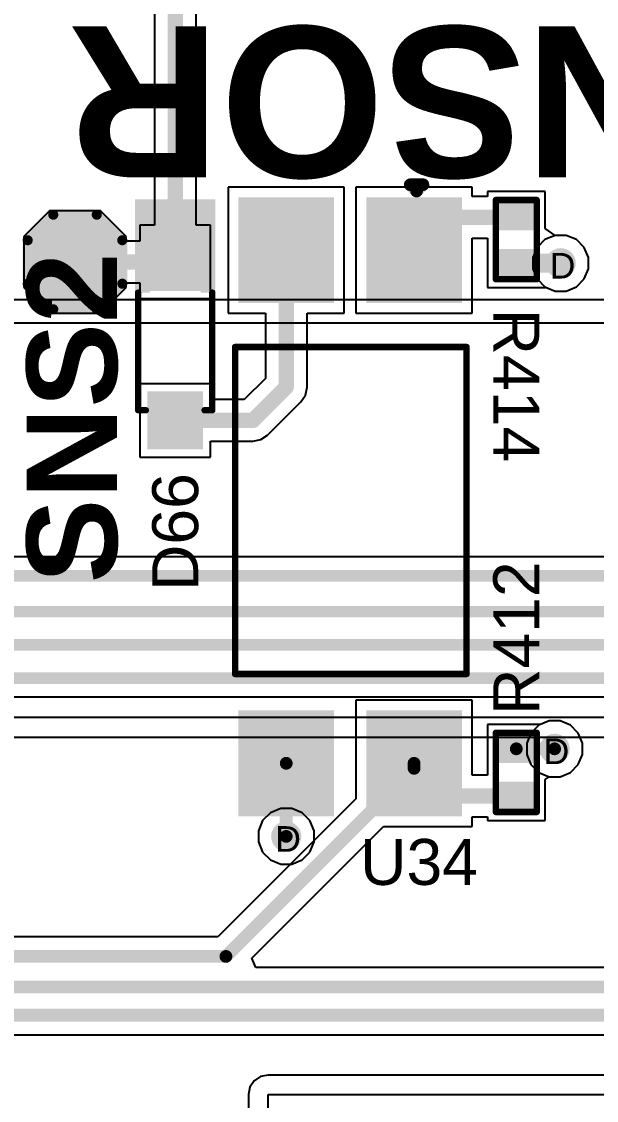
# Model space of a CAD drawing. Header units: inches. Extents: x -11 to 5428, y 0 to 5423.
# Drawn here: x 277.2 to 288.62, y 75.96 to 97.4 of the extents above; entities that cross this region are included whole.
import ezdxf

# ---------------------------------------------------------------- set-up
doc = ezdxf.new("R2010")
doc.units = ezdxf.units.IN
for name, color, linetype in [('Bottom Layer', 5, 'Continuous'), ('Drill Drawing', 1, 'Continuous'), ('GND', 16, 'Continuous'), ('PWR', 76, 'Continuous'), ('Top Layer', 1, 'Continuous'), ('Top Overlay', 2, 'Continuous'), ('Top Paste', 8, 'Continuous'), ('Top Solder', 216, 'Continuous'), ('Via Holes', 16, 'Continuous')]:
    doc.layers.add(name, color=color, linetype=linetype)
doc.styles.add('Arial', font='', dxfattribs={"height": 0.2})
doc.styles.add('Arial_Bold', font='', dxfattribs={"height": 0.2})
doc.styles.get('Arial').set_extended_font_data('Arial')
doc.styles.get('Arial_Bold').set_extended_font_data('Arial', bold=True)

# ---------------------------------------------------------------- blocks, each defined once
blk = doc.blocks.new('SOD_123_98')
at = {"layer": 'Top Layer'}
for points in [[(-1.1, 0.45), (-1.1, -0.45), (-2.05, -0.45), (-2.05, 0.45)], [(2.05, 0.45), (2.05, -0.45), (1.1, -0.45), (1.1, 0.45)]]:
    blk.add_hatch(color=1, dxfattribs=at).paths.add_polyline_path(points)
at = {"layer": 'Top Overlay'}
for points in [[(0.965, 0.508), (2.819, 0.508), (2.819, 0.8), (0.965, 0.8)], [(2.12, -0.787), (2.819, -0.787), (2.819, 0.787), (2.12, 0.787)], [(0.965, -0.8), (2.819, -0.8), (2.819, -0.508), (0.965, -0.508)]]:
    blk.add_hatch(color=2, dxfattribs=at).paths.add_polyline_path(points)
at = {"layer": 'Top Paste'}
for points in [[(-1.1, 0.45), (-1.1, -0.45), (-2.05, -0.45), (-2.05, 0.45)], [(2.05, 0.45), (2.05, -0.45), (1.1, -0.45), (1.1, 0.45)]]:
    blk.add_hatch(color=8, dxfattribs=at).paths.add_polyline_path(points)
at = {"layer": 'Top Solder'}
for points in [[(-0.998, 0.552), (-0.998, -0.552), (-2.152, -0.552), (-2.152, 0.552)], [(2.152, 0.552), (2.152, -0.552), (0.998, -0.552), (0.998, 0.552)]]:
    blk.add_hatch(color=216, dxfattribs=at).paths.add_polyline_path(points)
at = {"layer": 'Top Overlay'}
for points in [[(-1.372, 0.737, 0.127, 0.127, 0), (0.965, 0.737, 0.127, 0.127, 0)], [(-1.372, 0.737, 0.127, 0.127, 0), (-1.372, 0.584, 0.127, 0.127, 0)], [(-1.372, -0.584, 0.127, 0.127, 0), (-1.372, -0.737, 0.127, 0.127, 0)], [(-1.372, -0.737, 0.127, 0.127, 0), (0.965, -0.737, 0.127, 0.127, 0)]]:
    blk.add_lwpolyline(points, format="xyseb", dxfattribs=at)
for points in [[(-1.403, 0.737, 0.0635, 0.0635, 1), (-1.34, 0.737, 0.0635, 0.0635, 1)], [(-1.403, 0.737, 0.0635, 0.0635, 1), (-1.34, 0.737, 0.0635, 0.0635, 1)], [(-1.403, 0.584, 0.0635, 0.0635, 1), (-1.34, 0.584, 0.0635, 0.0635, 1)], [(0.933, 0.737, 0.0635, 0.0635, 1), (0.997, 0.737, 0.0635, 0.0635, 1)], [(-1.403, -0.584, 0.0635, 0.0635, 1), (-1.34, -0.584, 0.0635, 0.0635, 1)], [(-1.403, -0.737, 0.0635, 0.0635, 1), (-1.34, -0.737, 0.0635, 0.0635, 1)], [(-1.403, -0.737, 0.0635, 0.0635, 1), (-1.34, -0.737, 0.0635, 0.0635, 1)], [(0.933, -0.737, 0.0635, 0.0635, 1), (0.997, -0.737, 0.0635, 0.0635, 1)]]:
    blk.add_lwpolyline(points, format="xyseb", close=True, dxfattribs=at)
blk = doc.blocks.new('R___0402_112')
at = {"layer": 'Top Layer'}
for points in [[(-0.698, -0.318), (-0.698, 0.317), (-0.241, 0.317), (-0.241, -0.318)], [(0.241, -0.318), (0.241, 0.317), (0.699, 0.317), (0.699, -0.318)]]:
    blk.add_hatch(color=1, dxfattribs=at).paths.add_polyline_path(points)
at = {"layer": 'Top Paste'}
for points in [[(-0.698, -0.318), (-0.698, 0.317), (-0.241, 0.317), (-0.241, -0.318)], [(0.241, -0.318), (0.241, 0.317), (0.699, 0.317), (0.699, -0.318)]]:
    blk.add_hatch(color=8, dxfattribs=at).paths.add_polyline_path(points)
at = {"layer": 'Top Solder'}
for points in [[(-0.753, -0.373), (-0.753, 0.372), (-0.186, 0.372), (-0.186, -0.373)], [(0.186, -0.373), (0.186, 0.372), (0.754, 0.372), (0.754, -0.373)]]:
    blk.add_hatch(color=216, dxfattribs=at).paths.add_polyline_path(points)
at = {"layer": 'Top Overlay'}
for points in [[(-0.787, 0.406, 0.127, 0.127, 0), (0.787, 0.406, 0.127, 0.127, 0)], [(-0.787, 0.406, 0.127, 0.127, 0), (-0.787, -0.406, 0.127, 0.127, 0)], [(0.787, 0.406, 0.127, 0.127, 0), (0.787, -0.406, 0.127, 0.127, 0)], [(-0.787, -0.406, 0.127, 0.127, 0), (0.787, -0.406, 0.127, 0.127, 0)], [(-0.813, -0.432, 0.00323, 0.00323, 0), (0.813, -0.432, 0.00323, 0.00323, 0)]]:
    blk.add_lwpolyline(points, format="xyseb", dxfattribs=at)
for points in [[(-0.819, 0.406, 0.0635, 0.0635, 1), (-0.756, 0.406, 0.0635, 0.0635, 1)], [(-0.819, 0.406, 0.0635, 0.0635, 1), (-0.756, 0.406, 0.0635, 0.0635, 1)], [(0.756, 0.406, 0.0635, 0.0635, 1), (0.819, 0.406, 0.0635, 0.0635, 1)], [(0.756, 0.406, 0.0635, 0.0635, 1), (0.819, 0.406, 0.0635, 0.0635, 1)], [(-0.819, -0.406, 0.0635, 0.0635, 1), (-0.756, -0.406, 0.0635, 0.0635, 1)], [(-0.819, -0.406, 0.0635, 0.0635, 1), (-0.756, -0.406, 0.0635, 0.0635, 1)], [(0.756, -0.406, 0.0635, 0.0635, 1), (0.819, -0.406, 0.0635, 0.0635, 1)], [(0.756, -0.406, 0.0635, 0.0635, 1), (0.819, -0.406, 0.0635, 0.0635, 1)], [(-0.814, -0.432, 0.00161, 0.00161, 1), (-0.812, -0.432, 0.00161, 0.00161, 1)], [(0.812, -0.432, 0.00161, 0.00161, 1), (0.814, -0.432, 0.00161, 0.00161, 1)]]:
    blk.add_lwpolyline(points, format="xyseb", close=True, dxfattribs=at)
blk = doc.blocks.new('R___0402_114')
at = {"layer": 'Top Layer'}
for points in [[(-0.698, -0.318), (-0.698, 0.317), (-0.241, 0.317), (-0.241, -0.318)], [(0.241, -0.318), (0.241, 0.317), (0.699, 0.317), (0.699, -0.318)]]:
    blk.add_hatch(color=1, dxfattribs=at).paths.add_polyline_path(points)
at = {"layer": 'Top Paste'}
for points in [[(-0.698, -0.318), (-0.698, 0.317), (-0.241, 0.317), (-0.241, -0.318)], [(0.241, -0.318), (0.241, 0.317), (0.699, 0.317), (0.699, -0.318)]]:
    blk.add_hatch(color=8, dxfattribs=at).paths.add_polyline_path(points)
at = {"layer": 'Top Solder'}
for points in [[(-0.753, -0.373), (-0.753, 0.372), (-0.186, 0.372), (-0.186, -0.373)], [(0.186, -0.373), (0.186, 0.372), (0.754, 0.372), (0.754, -0.373)]]:
    blk.add_hatch(color=216, dxfattribs=at).paths.add_polyline_path(points)
at = {"layer": 'Top Overlay'}
for points in [[(-0.787, 0.406, 0.127, 0.127, 0), (0.787, 0.406, 0.127, 0.127, 0)], [(-0.787, 0.406, 0.127, 0.127, 0), (-0.787, -0.406, 0.127, 0.127, 0)], [(0.787, 0.406, 0.127, 0.127, 0), (0.787, -0.406, 0.127, 0.127, 0)], [(-0.787, -0.406, 0.127, 0.127, 0), (0.787, -0.406, 0.127, 0.127, 0)], [(-0.813, -0.432, 0.00323, 0.00323, 0), (0.813, -0.432, 0.00323, 0.00323, 0)]]:
    blk.add_lwpolyline(points, format="xyseb", dxfattribs=at)
for points in [[(-0.819, 0.406, 0.0635, 0.0635, 1), (-0.756, 0.406, 0.0635, 0.0635, 1)], [(-0.819, 0.406, 0.0635, 0.0635, 1), (-0.756, 0.406, 0.0635, 0.0635, 1)], [(0.756, 0.406, 0.0635, 0.0635, 1), (0.819, 0.406, 0.0635, 0.0635, 1)], [(0.756, 0.406, 0.0635, 0.0635, 1), (0.819, 0.406, 0.0635, 0.0635, 1)], [(-0.819, -0.406, 0.0635, 0.0635, 1), (-0.756, -0.406, 0.0635, 0.0635, 1)], [(-0.819, -0.406, 0.0635, 0.0635, 1), (-0.756, -0.406, 0.0635, 0.0635, 1)], [(0.756, -0.406, 0.0635, 0.0635, 1), (0.819, -0.406, 0.0635, 0.0635, 1)], [(0.756, -0.406, 0.0635, 0.0635, 1), (0.819, -0.406, 0.0635, 0.0635, 1)], [(-0.814, -0.432, 0.00161, 0.00161, 1), (-0.812, -0.432, 0.00161, 0.00161, 1)], [(0.812, -0.432, 0.00161, 0.00161, 1), (0.814, -0.432, 0.00161, 0.00161, 1)]]:
    blk.add_lwpolyline(points, format="xyseb", close=True, dxfattribs=at)
blk = doc.blocks.new('T__________119')
at = {"layer": 'Top Layer'}
blk.add_hatch(color=1, dxfattribs=at).paths.add_polyline_path([(0.381, 0.762), (-0.381, 0.762), (-0.762, 0.381), (-0.762, -0.381), (-0.381, -0.762), (0.381, -0.762), (0.762, -0.381), (0.762, 0.381)])
at = {"layer": 'Top Paste'}
blk.add_hatch(color=8, dxfattribs=at).paths.add_polyline_path([(0.381, 0.762), (-0.381, 0.762), (-0.762, 0.381), (-0.762, -0.381), (-0.381, -0.762), (0.381, -0.762), (0.762, -0.381), (0.762, 0.381)])
at = {"layer": 'Top Solder'}
blk.add_hatch(color=216, dxfattribs=at).paths.add_polyline_path([(0.432, 0.864), (-0.432, 0.864), (-0.864, 0.432), (-0.864, -0.432), (-0.432, -0.864), (0.432, -0.864), (0.864, -0.432), (0.864, 0.432)])
at = {"layer": 'Top Overlay'}
for points in [[(-0.432, 0.94, 0.2, 0.2, 0), (-0.94, 0.432, 0.2, 0.2, 0)], [(0.432, 0.94, 0.2, 0.2, 0), (-0.432, 0.94, 0.2, 0.2, 0)], [(0.94, 0.432, 0.2, 0.2, 0), (0.432, 0.94, 0.2, 0.2, 0)], [(-0.94, 0.432, 0.2, 0.2, 0), (-0.94, -0.432, 0.2, 0.2, 0)], [(0.94, 0.432, 0.2, 0.2, 0), (0.94, -0.432, 0.2, 0.2, 0)], [(-0.432, -0.94, 0.2, 0.2, 0), (-0.94, -0.432, 0.2, 0.2, 0)], [(0.94, -0.432, 0.2, 0.2, 0), (0.432, -0.94, 0.2, 0.2, 0)], [(0.432, -0.94, 0.2, 0.2, 0), (-0.432, -0.94, 0.2, 0.2, 0)]]:
    blk.add_lwpolyline(points, format="xyseb", dxfattribs=at)
for points in [[(-0.482, 0.94, 0.1, 0.1, 1), (-0.382, 0.94, 0.1, 0.1, 1)], [(-0.482, 0.94, 0.1, 0.1, 1), (-0.382, 0.94, 0.1, 0.1, 1)], [(0.382, 0.94, 0.1, 0.1, 1), (0.482, 0.94, 0.1, 0.1, 1)], [(0.382, 0.94, 0.1, 0.1, 1), (0.482, 0.94, 0.1, 0.1, 1)], [(-0.99, 0.432, 0.1, 0.1, 1), (-0.89, 0.432, 0.1, 0.1, 1)], [(-0.99, 0.432, 0.1, 0.1, 1), (-0.89, 0.432, 0.1, 0.1, 1)], [(0.89, 0.432, 0.1, 0.1, 1), (0.99, 0.432, 0.1, 0.1, 1)], [(0.89, 0.432, 0.1, 0.1, 1), (0.99, 0.432, 0.1, 0.1, 1)], [(-0.99, -0.432, 0.1, 0.1, 1), (-0.89, -0.432, 0.1, 0.1, 1)], [(-0.99, -0.432, 0.1, 0.1, 1), (-0.89, -0.432, 0.1, 0.1, 1)], [(0.89, -0.432, 0.1, 0.1, 1), (0.99, -0.432, 0.1, 0.1, 1)], [(0.89, -0.432, 0.1, 0.1, 1), (0.99, -0.432, 0.1, 0.1, 1)], [(-0.482, -0.94, 0.1, 0.1, 1), (-0.382, -0.94, 0.1, 0.1, 1)], [(-0.482, -0.94, 0.1, 0.1, 1), (-0.382, -0.94, 0.1, 0.1, 1)], [(0.382, -0.94, 0.1, 0.1, 1), (0.482, -0.94, 0.1, 0.1, 1)], [(0.382, -0.94, 0.1, 0.1, 1), (0.482, -0.94, 0.1, 0.1, 1)]]:
    blk.add_lwpolyline(points, format="xyseb", close=True, dxfattribs=at)
blk = doc.blocks.new('PC817C_123')
at = {"layer": 'Top Layer'}
for points in [[(-4.1, 2.17), (-4.1, 0.37), (-6.1, 0.37), (-6.1, 2.17)], [(6.1, 2.17), (6.1, 0.37), (4.1, 0.37), (4.1, 2.17)], [(-4.1, -0.37), (-4.1, -2.17), (-6.1, -2.17), (-6.1, -0.37)], [(6.1, -0.37), (6.1, -2.17), (4.1, -2.17), (4.1, -0.37)]]:
    blk.add_hatch(color=1, dxfattribs=at).paths.add_polyline_path(points)
at = {"layer": 'Top Paste'}
for points in [[(-4.1, 2.17), (-4.1, 0.37), (-6.1, 0.37), (-6.1, 2.17)], [(6.1, 2.17), (6.1, 0.37), (4.1, 0.37), (4.1, 2.17)], [(-4.1, -0.37), (-4.1, -2.17), (-6.1, -2.17), (-6.1, -0.37)], [(6.1, -0.37), (6.1, -2.17), (4.1, -2.17), (4.1, -0.37)]]:
    blk.add_hatch(color=8, dxfattribs=at).paths.add_polyline_path(points)
at = {"layer": 'Top Solder'}
for points in [[(-4.049, 2.221), (-4.049, 0.319), (-6.151, 0.319), (-6.151, 2.221)], [(6.151, 2.221), (6.151, 0.319), (4.049, 0.319), (4.049, 2.221)], [(-4.049, -0.319), (-4.049, -2.221), (-6.151, -2.221), (-6.151, -0.319)], [(6.151, -0.319), (6.151, -2.221), (4.049, -2.221), (4.049, -0.319)]]:
    blk.add_hatch(color=216, dxfattribs=at).paths.add_polyline_path(points)
at = {"layer": 'Top Overlay'}
for points in [[(-3.175, -2.286, 0.127, 0.127, 0), (-3.175, 2.314, 0.127, 0.127, 0)], [(3.325, 2.314, 0.127, 0.127, 0), (-3.175, 2.314, 0.127, 0.127, 0)], [(3.325, -2.286, 0.127, 0.127, 0), (3.325, 2.314, 0.127, 0.127, 0)], [(-6.274, 1.321, 0.25, 0.25, 0), (-6.401, 1.448, 0.25, 0.25, 0)], [(-6.401, 1.194, 0.25, 0.25, 0), (-6.401, 1.448, 0.25, 0.25, 0)], [(-6.401, 1.194, 0.25, 0.25, 0), (-6.274, 1.321, 0.25, 0.25, 0)], [(3.325, -2.286, 0.127, 0.127, 0), (-3.175, -2.286, 0.127, 0.127, 0)]]:
    blk.add_lwpolyline(points, format="xyseb", dxfattribs=at)
for points in [[(-3.207, 2.314, 0.0635, 0.0635, 1), (-3.143, 2.314, 0.0635, 0.0635, 1)], [(-3.207, 2.314, 0.0635, 0.0635, 1), (-3.143, 2.314, 0.0635, 0.0635, 1)], [(3.293, 2.314, 0.0635, 0.0635, 1), (3.357, 2.314, 0.0635, 0.0635, 1)], [(3.293, 2.314, 0.0635, 0.0635, 1), (3.357, 2.314, 0.0635, 0.0635, 1)], [(-6.463, 1.448, 0.125, 0.125, 1), (-6.338, 1.448, 0.125, 0.125, 1)], [(-6.463, 1.448, 0.125, 0.125, 1), (-6.338, 1.448, 0.125, 0.125, 1)], [(-6.463, 1.194, 0.125, 0.125, 1), (-6.338, 1.194, 0.125, 0.125, 1)], [(-6.463, 1.194, 0.125, 0.125, 1), (-6.338, 1.194, 0.125, 0.125, 1)], [(-6.336, 1.321, 0.125, 0.125, 1), (-6.211, 1.321, 0.125, 0.125, 1)], [(-6.336, 1.321, 0.125, 0.125, 1), (-6.211, 1.321, 0.125, 0.125, 1)], [(-3.207, -2.286, 0.0635, 0.0635, 1), (-3.143, -2.286, 0.0635, 0.0635, 1)], [(-3.207, -2.286, 0.0635, 0.0635, 1), (-3.143, -2.286, 0.0635, 0.0635, 1)], [(3.293, -2.286, 0.0635, 0.0635, 1), (3.357, -2.286, 0.0635, 0.0635, 1)], [(3.293, -2.286, 0.0635, 0.0635, 1), (3.357, -2.286, 0.0635, 0.0635, 1)]]:
    blk.add_lwpolyline(points, format="xyseb", close=True, dxfattribs=at)

msp = doc.modelspace()

# ---------------------------------------------------------------- hatches: boundary and pattern name
at = {"layer": 'Bottom Layer'}
h = msp.add_hatch(color=5, dxfattribs=at)
edge = h.paths.add_edge_path()
edge.add_arc((287.909, 92.597), 0.3, 0, 360)
h = msp.add_hatch(color=5, dxfattribs=at)
edge = h.paths.add_edge_path()
edge.add_arc((287.788, 82.945), 0.3, 0, 360)
h = msp.add_hatch(color=5, dxfattribs=at)
edge = h.paths.add_edge_path()
edge.add_arc((282.454, 81.204), 0.3, 0, 360)
at = {"layer": 'GND'}
h = msp.add_hatch(color=16, dxfattribs=at)
edge = h.paths.add_edge_path()
edge.add_arc((287.909, 92.597), 0.3, 0, 360)
h = msp.add_hatch(color=16, dxfattribs=at)
edge = h.paths.add_edge_path()
edge.add_arc((287.788, 82.945), 0.3, 0, 360)
h = msp.add_hatch(color=16, dxfattribs=at)
edge = h.paths.add_edge_path()
edge.add_arc((282.454, 81.204), 0.3, 0, 360)
at = {"layer": 'PWR'}
h = msp.add_hatch(color=76, dxfattribs=at)
edge = h.paths.add_edge_path()
edge.add_arc((287.909, 92.597), 0.3, 0, 360)
h = msp.add_hatch(color=76, dxfattribs=at)
edge = h.paths.add_edge_path()
edge.add_arc((287.788, 82.945), 0.3, 0, 360)
h = msp.add_hatch(color=76, dxfattribs=at)
edge = h.paths.add_edge_path()
edge.add_arc((282.454, 81.204), 0.3, 0, 360)
at = {"layer": 'Top Layer'}
h = msp.add_hatch(color=1, dxfattribs=at)
edge = h.paths.add_edge_path()
edge.add_arc((287.909, 92.597), 0.3, 0, 360)
h = msp.add_hatch(color=1, dxfattribs=at)
edge = h.paths.add_edge_path()
edge.add_arc((287.788, 82.945), 0.3, 0, 360)
h = msp.add_hatch(color=1, dxfattribs=at)
edge = h.paths.add_edge_path()
edge.add_arc((282.454, 81.204), 0.3, 0, 360)
at = {"layer": 'Via Holes'}
h = msp.add_hatch(color=7, dxfattribs=at)
edge = h.paths.add_edge_path()
edge.add_arc((287.909, 92.597), 0.15, 0, 360)
h = msp.add_hatch(color=7, dxfattribs=at)
edge = h.paths.add_edge_path()
edge.add_arc((287.788, 82.945), 0.15, 0, 360)
h = msp.add_hatch(color=7, dxfattribs=at)
edge = h.paths.add_edge_path()
edge.add_arc((282.454, 81.204), 0.15, 0, 360)

# ---------------------------------------------------------------- linework, layer by layer
at = {"layer": 'Bottom Layer'}
for p, q in [((287.798, 93.151), (287.595, 93.067)), ((288.019, 93.151), (287.798, 93.151)), ((288.222, 93.067), (288.019, 93.151)), ((287.439, 92.911), (287.355, 92.708)), ((287.595, 93.067), (287.439, 92.911)), ((288.378, 92.911), (288.222, 93.067)), ((288.463, 92.708), (288.378, 92.911)), ((287.355, 92.708), (287.355, 92.487)), ((288.463, 92.487), (288.463, 92.708)), ((287.355, 92.487), (287.439, 92.284)), ((288.378, 92.284), (288.463, 92.487)), ((287.439, 92.284), (287.595, 92.128)), ((288.222, 92.128), (288.378, 92.284)), ((287.595, 92.128), (287.798, 92.043)), ((287.798, 92.043), (288.019, 92.043)), ((288.019, 92.043), (288.222, 92.128)), ((293.299, 86.759), (227.843, 86.759)), ((264.276, 83.976), (292.302, 83.976)), ((287.677, 83.499), (287.474, 83.415)), ((287.898, 83.499), (287.677, 83.499)), ((288.101, 83.415), (287.898, 83.499)), ((287.318, 83.259), (287.234, 83.056)), ((287.474, 83.415), (287.318, 83.259)), ((288.257, 83.259), (288.101, 83.415)), ((288.342, 83.056), (288.257, 83.259)), ((287.234, 83.056), (287.234, 82.835)), ((288.342, 82.835), (288.342, 83.056)), ((287.234, 82.835), (287.318, 82.632)), ((288.257, 82.632), (288.342, 82.835)), ((287.318, 82.632), (287.474, 82.476)), ((288.101, 82.476), (288.257, 82.632)), ((287.474, 82.476), (287.677, 82.391)), ((287.677, 82.391), (287.898, 82.391)), ((287.898, 82.391), (288.101, 82.476))]:
    msp.add_line(p, q, dxfattribs=at)
for points in [[(227.843, 86.383, 0.229, 0.229, 0), (293.299, 86.383, 0.229, 0.229, 0)], [(228.249, 85.672, 0.229, 0.229, 0), (293.005, 85.672, 0.229, 0.229, 0)], [(228.986, 85.012, 0.229, 0.229, 0), (292.731, 85.012, 0.229, 0.229, 0)], [(229.545, 84.351, 0.229, 0.229, 0), (292.458, 84.351, 0.229, 0.229, 0)]]:
    msp.add_lwpolyline(points, format="xyseb", dxfattribs=at)
at = {"layer": 'GND'}
for p, q in [((287.798, 93.151), (287.595, 93.067)), ((288.019, 93.151), (287.798, 93.151)), ((288.222, 93.067), (288.019, 93.151)), ((287.439, 92.911), (287.355, 92.708)), ((287.595, 93.067), (287.439, 92.911)), ((288.378, 92.911), (288.222, 93.067)), ((288.463, 92.708), (288.378, 92.911)), ((287.355, 92.708), (287.355, 92.487)), ((288.463, 92.487), (288.463, 92.708)), ((287.355, 92.487), (287.439, 92.284)), ((288.378, 92.284), (288.463, 92.487)), ((287.439, 92.284), (287.595, 92.128)), ((288.222, 92.128), (288.378, 92.284)), ((287.595, 92.128), (287.798, 92.043)), ((287.798, 92.043), (288.019, 92.043)), ((288.019, 92.043), (288.222, 92.128)), ((287.677, 83.499), (287.474, 83.415)), ((287.898, 83.499), (287.677, 83.499)), ((288.101, 83.415), (287.898, 83.499)), ((287.318, 83.259), (287.234, 83.056)), ((287.474, 83.415), (287.318, 83.259)), ((288.257, 83.259), (288.101, 83.415)), ((288.342, 83.056), (288.257, 83.259)), ((287.234, 83.056), (287.234, 82.835)), ((288.342, 82.835), (288.342, 83.056)), ((287.234, 82.835), (287.318, 82.632)), ((288.257, 82.632), (288.342, 82.835)), ((287.318, 82.632), (287.474, 82.476)), ((288.101, 82.476), (288.257, 82.632)), ((287.474, 82.476), (287.677, 82.391)), ((287.677, 82.391), (287.898, 82.391)), ((287.898, 82.391), (288.101, 82.476))]:
    msp.add_line(p, q, dxfattribs=at)
at = {"layer": 'PWR'}
for p, q in [((332.359, 91.872), (232.674, 91.872)), ((265.331, 91.415), (331.971, 91.415)), ((300.355, 83.566), (212.547, 83.566)), ((212.92, 83.178), (299.967, 83.178)), ((282.344, 81.758), (282.14, 81.674)), ((282.564, 81.758), (282.344, 81.758)), ((282.768, 81.674), (282.564, 81.758)), ((281.985, 81.518), (281.9, 81.315)), ((282.14, 81.674), (281.985, 81.518)), ((282.924, 81.518), (282.768, 81.674)), ((283.008, 81.315), (282.924, 81.518)), ((281.9, 81.315), (281.9, 81.094)), ((283.008, 81.094), (283.008, 81.315)), ((281.9, 81.094), (281.985, 80.891)), ((282.924, 80.891), (283.008, 81.094)), ((281.985, 80.891), (282.14, 80.735)), ((282.768, 80.735), (282.924, 80.891)), ((282.14, 80.735), (282.344, 80.65)), ((282.344, 80.65), (282.564, 80.65)), ((282.564, 80.65), (282.768, 80.735)), ((281.818, 76.348), (281.734, 76.222)), ((281.944, 76.432), (281.818, 76.348)), ((282.092, 76.461), (281.944, 76.432)), ((299.967, 76.461), (282.092, 76.461)), ((281.734, 76.222), (281.704, 76.073)), ((281.704, 76.073), (281.704, 66.853)), ((282.092, 66.853), (282.092, 76.073)), ((282.092, 76.073), (300.355, 76.073))]:
    msp.add_line(p, q, dxfattribs=at)
at = {"layer": 'Top Layer'}
for p, q in [((279.834, 103.585), (279.834, 93.351)), ((280.662, 93.351), (280.662, 103.404)), ((283.608, 94.111), (281.3, 94.111)), ((281.3, 94.111), (281.3, 91.603)), ((283.608, 91.603), (283.608, 94.111)), ((286.148, 94.111), (283.84, 94.111)), ((283.84, 94.111), (283.84, 91.603)), ((286.148, 93.921), (286.148, 94.111)), ((287.598, 94.02), (286.455, 94.02)), ((286.455, 94.02), (286.455, 93.921)), ((287.598, 93.288), (287.598, 94.02)), ((286.455, 93.921), (286.148, 93.921)), ((277.749, 93.638), (277.241, 93.13)), ((278.765, 93.638), (277.749, 93.638)), ((279.273, 93.13), (278.765, 93.638)), ((279.834, 93.351), (279.544, 93.351)), ((279.544, 93.351), (279.544, 93.037)), ((280.952, 93.351), (280.662, 93.351)), ((280.952, 91.893), (280.952, 93.351)), ((287.798, 93.151), (287.598, 93.288)), ((277.241, 93.13), (277.241, 92.114)), ((279.273, 93.037), (279.273, 93.13)), ((286.148, 91.603), (286.148, 93.093)), ((286.148, 93.093), (286.455, 93.093)), ((286.455, 93.093), (286.455, 92.115)), ((288.019, 93.151), (287.798, 93.151)), ((288.222, 93.067), (288.019, 93.151)), ((279.544, 93.037), (279.273, 93.037)), ((288.378, 92.911), (288.222, 93.067)), ((288.463, 92.708), (288.378, 92.911)), ((288.463, 92.487), (288.463, 92.708)), ((288.378, 92.284), (288.463, 92.487)), ((288.222, 92.128), (288.378, 92.284)), ((277.241, 92.114), (277.749, 91.606)), ((278.765, 91.606), (279.273, 92.114)), ((279.273, 92.114), (279.273, 92.208)), ((279.273, 92.208), (279.544, 92.208)), ((279.544, 92.208), (279.544, 91.893)), ((286.455, 92.115), (287.598, 92.115)), ((287.598, 92.115), (287.608, 92.122)), ((287.598, 92.115), (287.598, 92.115)), ((287.608, 92.122), (287.798, 92.043)), ((287.798, 92.043), (288.019, 92.043)), ((288.019, 92.043), (288.222, 92.128)), ((279.544, 91.893), (280.952, 91.893)), ((277.749, 91.606), (278.765, 91.606)), ((281.3, 91.603), (282.04, 91.603)), ((282.04, 91.603), (282.04, 90.306)), ((282.869, 90.134), (282.869, 91.603)), ((282.869, 91.603), (283.608, 91.603)), ((283.84, 91.603), (286.148, 91.603)), ((282.04, 90.306), (281.621, 89.887)), ((280.952, 90.201), (279.544, 90.201)), ((279.544, 90.201), (279.544, 88.743)), ((280.952, 89.887), (280.952, 90.201)), ((282.837, 89.976), (282.869, 90.134)), ((282.869, 90.134), (282.869, 90.134)), ((281.621, 89.887), (280.952, 89.887)), ((282.747, 89.841), (282.837, 89.976)), ((282.085, 89.179), (282.747, 89.841)), ((280.952, 88.743), (280.952, 89.058)), ((280.952, 89.058), (281.792, 89.058)), ((281.792, 89.058), (281.951, 89.09)), ((281.951, 89.09), (282.085, 89.179)), ((279.544, 88.743), (280.952, 88.743)), ((286.148, 83.911), (283.84, 83.911)), ((283.84, 83.911), (283.84, 81.952)), ((286.148, 82.42), (286.148, 83.911)), ((287.505, 83.428), (286.455, 83.428)), ((286.455, 83.428), (286.455, 82.42)), ((287.677, 83.499), (287.505, 83.428)), ((287.898, 83.499), (287.677, 83.499)), ((288.101, 83.415), (287.898, 83.499)), ((288.257, 83.259), (288.101, 83.415)), ((288.342, 83.056), (288.257, 83.259)), ((288.342, 82.835), (288.342, 83.056)), ((288.257, 82.632), (288.342, 82.835)), ((288.101, 82.476), (288.257, 82.632)), ((286.455, 82.42), (286.148, 82.42)), ((287.598, 82.338), (287.677, 82.391)), ((287.677, 82.391), (287.898, 82.391)), ((287.898, 82.391), (288.101, 82.476)), ((287.598, 81.523), (287.598, 82.338)), ((283.84, 81.952), (281.094, 79.207)), ((286.148, 81.403), (286.148, 81.591)), ((286.148, 81.591), (286.455, 81.591)), ((286.455, 81.591), (286.455, 81.523)), ((286.455, 81.523), (287.598, 81.523)), ((281.771, 78.785), (284.39, 81.403)), ((284.39, 81.403), (286.148, 81.403)), ((281.094, 79.207), (270.968, 79.207)), ((281.849, 78.597), (281.771, 78.785)), ((291.975, 78.597), (281.849, 78.597)), ((259.864, 77.261), (303.068, 77.261))]:
    msp.add_line(p, q, dxfattribs=at)
for points in [[(280.248, 92.622, 0.305, 0.305, 0), (280.248, 104.707, 0.305, 0.305, 0)], [(284.994, 92.857, 0.305, 0.305, 0), (285.644, 93.507, 0.305, 0.305, 0)], [(285.644, 93.507, 0.305, 0.305, 0), (287.026, 93.507, 0.305, 0.305, 0)], [(282.454, 90.134, 0.305, 0.305, 0), (282.454, 92.857, 0.305, 0.305, 0)], [(278.317, 92.622, 0.305, 0.305, 0), (280.248, 92.622, 0.305, 0.305, 0)], [(287.026, 92.597, 0.381, 0.381, 0), (287.909, 92.597, 0.381, 0.381, 0)], [(281.792, 89.472, 0.305, 0.305, 0), (282.454, 90.134, 0.305, 0.305, 0)], [(280.248, 89.472, 0.305, 0.305, 0), (281.792, 89.472, 0.305, 0.305, 0)], [(287.026, 82.945, 0.254, 0.254, 0), (287.788, 82.945, 0.254, 0.254, 0)], [(282.454, 81.204, 0.254, 0.254, 0), (282.454, 82.657, 0.254, 0.254, 0)], [(284.994, 82.657, 0.305, 0.305, 0), (285.645, 82.006, 0.305, 0.305, 0)], [(284.994, 82.557, 0.254, 0.254, 0), (284.994, 82.657, 0.254, 0.254, 0)], [(281.255, 78.818, 0.254, 0.254, 0), (284.994, 82.557, 0.254, 0.254, 0)], [(285.645, 82.006, 0.305, 0.305, 0), (287.026, 82.006, 0.305, 0.305, 0)], [(259.219, 78.818, 0.254, 0.254, 0), (281.255, 78.818, 0.254, 0.254, 0)], [(259.472, 78.209, 0.254, 0.254, 0), (292.136, 78.209, 0.254, 0.254, 0)], [(259.703, 77.65, 0.254, 0.254, 0), (303.068, 77.65, 0.254, 0.254, 0)]]:
    msp.add_lwpolyline(points, format="xyseb", dxfattribs=at)
for points in [[(285.568, 93.507, 0.152, 0.152, 1), (285.72, 93.507, 0.152, 0.152, 1)], [(285.568, 93.507, 0.152, 0.152, 1), (285.72, 93.507, 0.152, 0.152, 1)], [(286.95, 93.507, 0.152, 0.152, 1), (287.102, 93.507, 0.152, 0.152, 1)], [(282.378, 92.857, 0.152, 0.152, 1), (282.53, 92.857, 0.152, 0.152, 1)], [(284.918, 92.857, 0.152, 0.152, 1), (285.07, 92.857, 0.152, 0.152, 1)], [(278.241, 92.622, 0.152, 0.152, 1), (278.394, 92.622, 0.152, 0.152, 1)], [(280.172, 92.622, 0.152, 0.152, 1), (280.324, 92.622, 0.152, 0.152, 1)], [(280.172, 92.622, 0.152, 0.152, 1), (280.324, 92.622, 0.152, 0.152, 1)], [(286.931, 92.597, 0.191, 0.191, 1), (287.121, 92.597, 0.191, 0.191, 1)], [(287.813, 92.597, 0.191, 0.191, 1), (288.004, 92.597, 0.191, 0.191, 1)], [(282.378, 90.134, 0.152, 0.152, 1), (282.53, 90.134, 0.152, 0.152, 1)], [(282.378, 90.134, 0.152, 0.152, 1), (282.53, 90.134, 0.152, 0.152, 1)], [(280.172, 89.472, 0.152, 0.152, 1), (280.324, 89.472, 0.152, 0.152, 1)], [(281.716, 89.472, 0.152, 0.152, 1), (281.869, 89.472, 0.152, 0.152, 1)], [(281.716, 89.472, 0.152, 0.152, 1), (281.869, 89.472, 0.152, 0.152, 1)], [(286.963, 82.945, 0.127, 0.127, 1), (287.09, 82.945, 0.127, 0.127, 1)], [(287.724, 82.945, 0.127, 0.127, 1), (287.851, 82.945, 0.127, 0.127, 1)], [(282.391, 82.657, 0.127, 0.127, 1), (282.518, 82.657, 0.127, 0.127, 1)], [(284.918, 82.657, 0.152, 0.152, 1), (285.07, 82.657, 0.152, 0.152, 1)], [(284.931, 82.657, 0.127, 0.127, 1), (285.058, 82.657, 0.127, 0.127, 1)], [(284.931, 82.557, 0.127, 0.127, 1), (285.058, 82.557, 0.127, 0.127, 1)], [(284.931, 82.557, 0.127, 0.127, 1), (285.058, 82.557, 0.127, 0.127, 1)], [(285.569, 82.006, 0.152, 0.152, 1), (285.722, 82.006, 0.152, 0.152, 1)], [(285.569, 82.006, 0.152, 0.152, 1), (285.722, 82.006, 0.152, 0.152, 1)], [(286.95, 82.006, 0.152, 0.152, 1), (287.102, 82.006, 0.152, 0.152, 1)], [(282.391, 81.204, 0.127, 0.127, 1), (282.518, 81.204, 0.127, 0.127, 1)], [(281.192, 78.818, 0.127, 0.127, 1), (281.319, 78.818, 0.127, 0.127, 1)], [(281.192, 78.818, 0.127, 0.127, 1), (281.319, 78.818, 0.127, 0.127, 1)]]:
    msp.add_lwpolyline(points, format="xyseb", close=True, dxfattribs=at)

# ---------------------------------------------------------------- block references
for name, p, rotation in [('PC817C_123', (283.724, 87.757), 270), ('SOD_123_98', (280.248, 91.047), 90), ('R___0402_114', (287.026, 93.067), 90), ('T__________119', (278.257, 92.622), 180), ('R___0402_112', (287.026, 82.476), 90)]:
    msp.add_blockref(name, p, dxfattribs=dict(rotation=rotation))

# ---------------------------------------------------------------- texts
at = {"layer": 'Drill Drawing', "style": 'Arial'}
for p in [(287.688, 92.293), (287.568, 82.641), (282.234, 80.9)]:
    msp.add_text('D', height=0.508, dxfattribs=at).set_placement(p)
at = {"layer": 'Top Overlay'}
for s, height, rotation, style, p in [('REED SENSOR', 3, 180, 'Arial_Bold', (308.618, 97.303)), ('SNS2', 1.8, 90, 'Arial_Bold', (279.094, 86.237)), ('R414', 0.9144, 270, 'Arial', (286.569, 91.695)), ('D66', 0.9144, 90, 'Arial', (280.705, 86.081)), ('R412', 0.9144, 90, 'Arial', (287.483, 83.617))]:
    msp.add_text(s, height=height, rotation=rotation, dxfattribs=dict(at, style=style)).set_placement(p)
at = {"layer": 'Top Overlay', "style": 'Arial'}
msp.add_text('U34', height=0.9144, dxfattribs=at).set_placement((283.922, 80.239))

doc.saveas('drawing.dxf')
